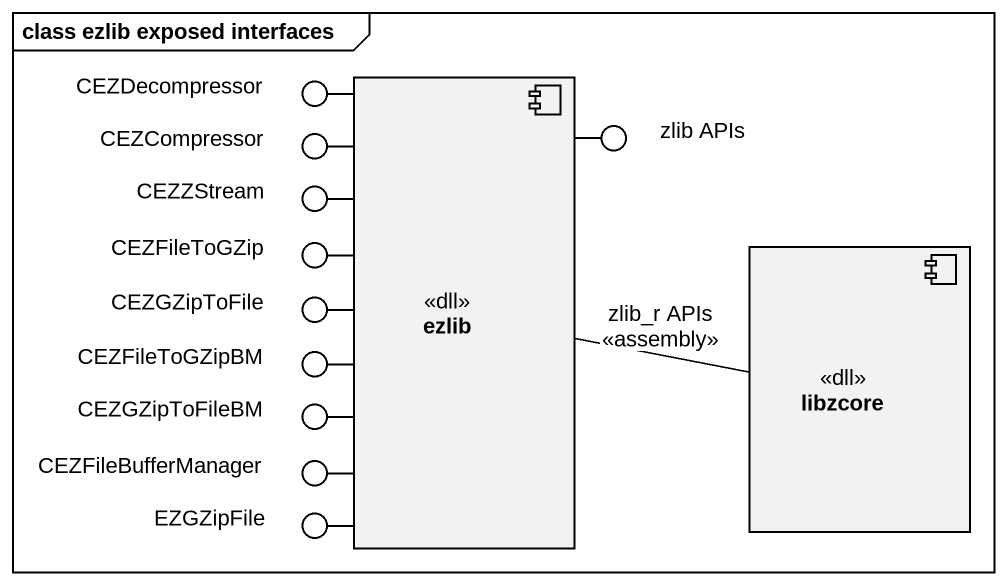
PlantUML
@startuml
mainframe class ezlib exposed interfaces
() CEZDecompressor
() CEZCompressor
component ezlib <<dll>>
() "zlib APIs" as zlib_APIs
() CEZZStream
() CEZGZipToFile
() CEZFileToGZip
component libzcore <<dll>>
() CEZGZipToFileBM
() CEZFileToGZipBM
() CEZFileBufferManager
() EZGZipFile
ezlib -up- CEZDecompressor
ezlib -up- CEZCompressor
ezlib -up- zlib_APIs
ezlib -up- CEZZStream
ezlib -left- CEZGZipToFile
ezlib -left- CEZFileToGZip
ezlib -- CEZGZipToFileBM
ezlib -left- CEZFileToGZipBM
ezlib -- CEZFileBufferManager
ezlib -- EZGZipFile
ezlib -right- libzcore : zlib_r APIs\n<<assembly>>
@enduml
